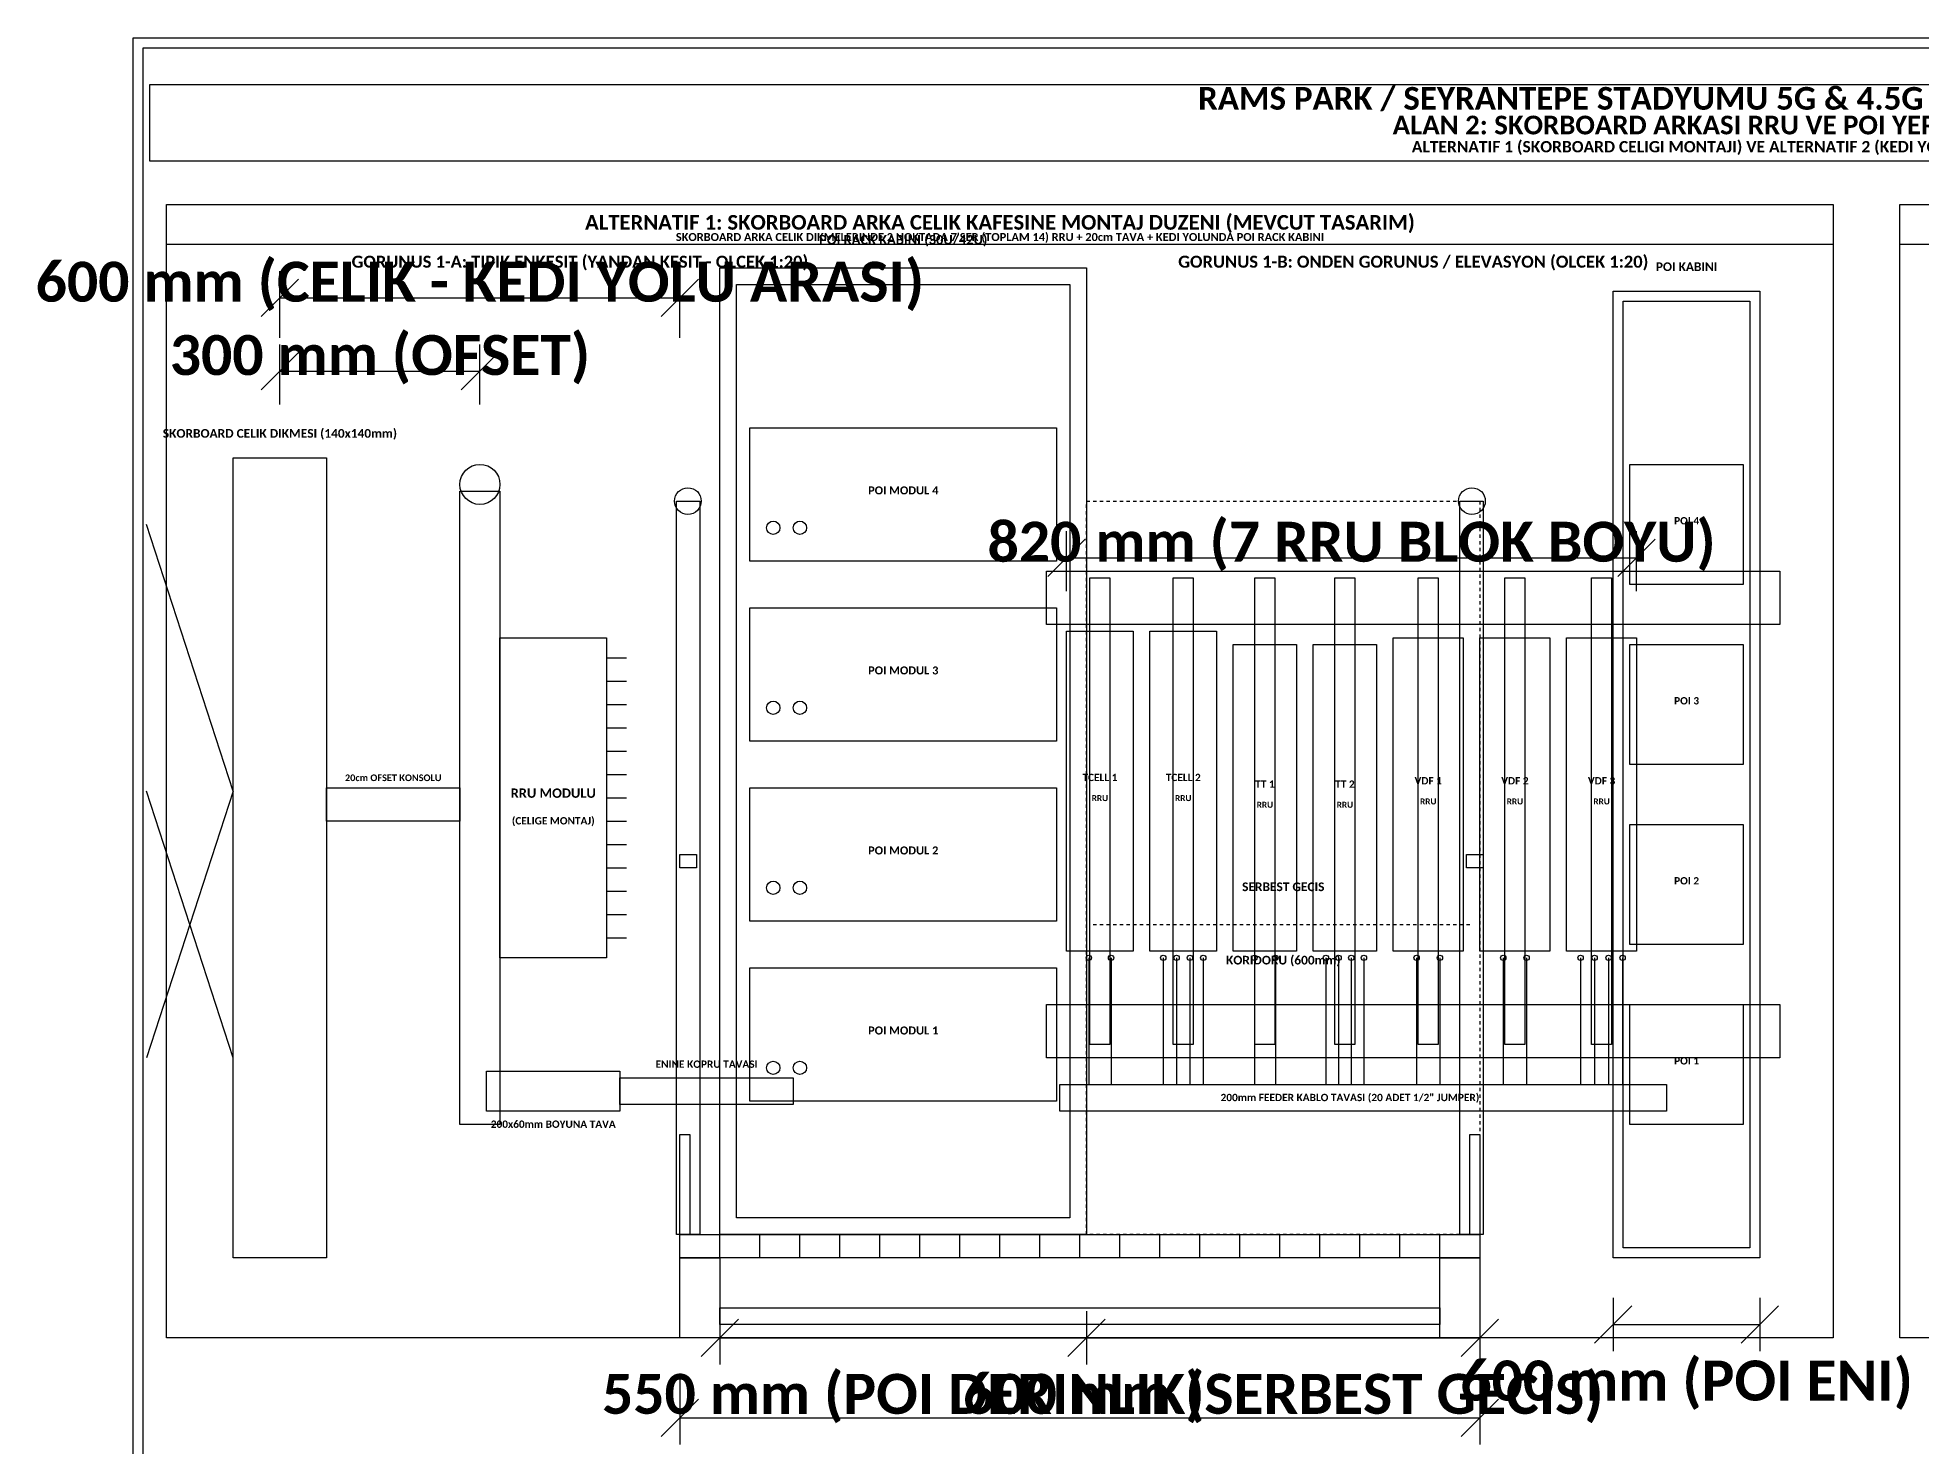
# Model space of a CAD drawing. Header units: millimetres. Extents: x -2743 to 2694, y -1100 to 3223.
# Drawn here: x -2743 to 82, y 1087 to 3200 of the extents above; entities that cross this region are included whole.
import ezdxf
from ezdxf.enums import TextEntityAlignment as Align

# ---------------------------------------------------------------- set-up
doc = ezdxf.new("R2010")
doc.units = ezdxf.units.MM
doc.linetypes.add('DASHED', pattern=[10, 5, -5])
for name, color, linetype in [('CELIK_KIRIS_KOLON', 9, 'CONTINUOUS'), ('EKP_POI_MODULLERI', 40, 'CONTINUOUS'), ('EKP_POI_TASIYICI_SASE', 30, 'CONTINUOUS'), ('EKP_TURK_TELEKOM_RRU', 4, 'CONTINUOUS'), ('EKP_TURKCELL_RRU', 5, 'CONTINUOUS'), ('EKP_VODAFONE_RRU', 1, 'CONTINUOUS'), ('KABLO_TAVALARI', 6, 'CONTINUOUS'), ('KORKULUK_KAPI', 4, 'CONTINUOUS'), ('METIN_BILGI', 7, 'CONTINUOUS'), ('MONTAJ_BORULARI', 2, 'CONTINUOUS'), ('OLCULER', 1, 'CONTINUOUS'), ('YURUYUS_KORIDORU', 3, 'DASHED'), ('ZEMIN_PLATFORM', 8, 'CONTINUOUS')]:
    doc.layers.add(name, color=color, linetype=linetype)
doc.styles.get("Standard").update_dxf_attribs({"font": 'calibrib.ttf'})

msp = doc.modelspace()

# ---------------------------------------------------------------- linework, layer by layer
at = {"layer": 'CELIK_KIRIS_KOLON'}
for p, q in [((-2450, 2070), (-2580, 2470)), ((-2450, 1670), (-2580, 2070)), ((-2450, 2070), (-2580, 1670))]:
    msp.add_line(p, q, dxfattribs=at)
for points in [[(-2450, 1370), (-2450, 2570), (-2310, 2570), (-2310, 1370)], [(-1230, 2320), (-1230, 2400), (-130, 2400), (-130, 2320)], [(-1230, 1670), (-1230, 1750), (-130, 1750), (-130, 1670)], [(-1780, 1250), (-1780, 1370), (-1720, 1370), (-1720, 1250)], [(-640, 1250), (-640, 1370), (-580, 1370), (-580, 1250)], [(-1720, 1270), (-1720, 1295), (-640, 1295), (-640, 1270)]]:
    msp.add_lwpolyline(points, close=True, dxfattribs=at)
at = {"layer": 'EKP_POI_MODULLERI'}
for points in [[(-1675, 2415), (-1675, 2615), (-1215, 2615), (-1215, 2415)], [(-355, 2380), (-355, 2560), (-185, 2560), (-185, 2380)], [(-1675, 2145), (-1675, 2345), (-1215, 2345), (-1215, 2145)], [(-355, 2110), (-355, 2290), (-185, 2290), (-185, 2110)], [(-1675, 1875), (-1675, 2075), (-1215, 2075), (-1215, 1875)], [(-355, 1840), (-355, 2020), (-185, 2020), (-185, 1840)], [(-1675, 1605), (-1675, 1805), (-1215, 1805), (-1215, 1605)], [(-355, 1570), (-355, 1750), (-185, 1750), (-185, 1570)]]:
    msp.add_lwpolyline(points, close=True, dxfattribs=at)
for centre in [(-1640, 2465), (-1600, 2465), (-1640, 2195), (-1600, 2195), (-1640, 1925), (-1600, 1925), (-1640, 1655), (-1600, 1655)]:
    msp.add_circle(centre, 10, dxfattribs=at)
at = {"layer": 'EKP_POI_TASIYICI_SASE'}
for points in [[(-1720, 1405), (-1720, 2855), (-1170, 2855), (-1170, 1405)], [(-1695, 1430), (-1695, 2830), (-1195, 2830), (-1195, 1430)], [(-380, 1370), (-380, 2820), (-160, 2820), (-160, 1370)], [(-365, 1385), (-365, 2805), (-175, 2805), (-175, 1385)]]:
    msp.add_lwpolyline(points, close=True, dxfattribs=at)
at = {"layer": 'EKP_TURK_TELEKOM_RRU'}
for points in [[(-950, 1830), (-950, 2290), (-855, 2290), (-855, 1830)], [(-830, 1830), (-830, 2290), (-735, 2290), (-735, 1830)]]:
    msp.add_lwpolyline(points, close=True, dxfattribs=at)
at = {"layer": 'EKP_TURKCELL_RRU'}
for p, q in [((-1890, 2270), (-1860, 2270)), ((-1890, 2235), (-1860, 2235)), ((-1890, 2200), (-1860, 2200)), ((-1890, 2165), (-1860, 2165)), ((-1890, 2130), (-1860, 2130)), ((-1890, 2095), (-1860, 2095)), ((-1890, 2060), (-1860, 2060)), ((-1890, 2025), (-1860, 2025)), ((-1890, 1990), (-1860, 1990)), ((-1890, 1955), (-1860, 1955)), ((-1890, 1920), (-1860, 1920)), ((-1890, 1885), (-1860, 1885)), ((-1890, 1850), (-1860, 1850))]:
    msp.add_line(p, q, dxfattribs=at)
for points in [[(-2050, 1820), (-2050, 2300), (-1890, 2300), (-1890, 1820)], [(-1200, 1830), (-1200, 2310), (-1100, 2310), (-1100, 1830)], [(-1075, 1830), (-1075, 2310), (-975, 2310), (-975, 1830)]]:
    msp.add_lwpolyline(points, close=True, dxfattribs=at)
at = {"layer": 'EKP_VODAFONE_RRU'}
for points in [[(-710, 1830), (-710, 2300), (-605, 2300), (-605, 1830)], [(-580, 1830), (-580, 2300), (-475, 2300), (-475, 1830)], [(-450, 1830), (-450, 2300), (-345, 2300), (-345, 1830)]]:
    msp.add_lwpolyline(points, close=True, dxfattribs=at)
at = {"layer": 'KABLO_TAVALARI'}
for p, q in [((-1166.7, 1820), (-1166.7, 1630)), ((-1133.3, 1820), (-1133.3, 1630)), ((-1055, 1820), (-1055, 1630)), ((-1035, 1820), (-1035, 1630)), ((-1015, 1820), (-1015, 1630)), ((-995, 1820), (-995, 1630)), ((-918.3, 1820), (-918.3, 1630)), ((-886.7, 1820), (-886.7, 1630)), ((-811, 1820), (-811, 1630)), ((-792, 1820), (-792, 1630)), ((-773, 1820), (-773, 1630)), ((-754, 1820), (-754, 1630)), ((-675, 1820), (-675, 1630)), ((-640, 1820), (-640, 1630)), ((-545, 1820), (-545, 1630)), ((-510, 1820), (-510, 1630)), ((-429, 1820), (-429, 1630)), ((-408, 1820), (-408, 1630)), ((-387, 1820), (-387, 1630)), ((-366, 1820), (-366, 1630))]:
    msp.add_line(p, q, dxfattribs=at)
for points in [[(-2070, 1590), (-2070, 1650), (-1870, 1650), (-1870, 1590)], [(-1870, 1600), (-1870, 1640), (-1610, 1640), (-1610, 1600)], [(-1210, 1590), (-1210, 1630), (-300, 1630), (-300, 1590)]]:
    msp.add_lwpolyline(points, close=True, dxfattribs=at)
for centre in [(-1166.7, 1820), (-1133.3, 1820), (-1055, 1820), (-1035, 1820), (-1015, 1820), (-995, 1820), (-918.3, 1820), (-886.7, 1820), (-811, 1820), (-792, 1820), (-773, 1820), (-754, 1820), (-675, 1820), (-640, 1820), (-545, 1820), (-510, 1820), (-429, 1820), (-408, 1820), (-387, 1820), (-366, 1820)]:
    msp.add_circle(centre, 4, dxfattribs=at)
at = {"layer": 'KORKULUK_KAPI'}
for points in [[(-1785, 1405), (-1785, 2505), (-1750, 2505), (-1750, 1405)], [(-610, 1405), (-610, 2505), (-575, 2505), (-575, 1405)], [(-1780, 1955), (-1780, 1975), (-1755, 1975), (-1755, 1955)], [(-600, 1955), (-600, 1975), (-575, 1975), (-575, 1955)], [(-1780, 1405), (-1780, 1555), (-1765, 1555), (-1765, 1405)], [(-595, 1405), (-595, 1555), (-580, 1555), (-580, 1405)]]:
    msp.add_lwpolyline(points, close=True, dxfattribs=at)
for centre in [(-1768, 2505), (-592, 2505)]:
    msp.add_circle(centre, 20, dxfattribs=at)
at = {"layer": 'METIN_BILGI'}
for points in [[(-2600, -1100), (-2600, 3200), (2600, 3200), (2600, -1100)], [(-2585, -1085), (-2585, 3185), (2585, 3185), (2585, -1085)], [(-2575, 3015), (-2575, 3130), (2575, 3130), (2575, 3015)], [(-2550, 1250), (-2550, 2950), (-50, 2950), (-50, 1250)], [(-2550, 2890), (-2550, 2950), (-50, 2950), (-50, 2890)], [(50, 1250), (50, 2950), (2550, 2950), (2550, 1250)], [(50, 2890), (50, 2950), (2550, 2950), (2550, 2890)]]:
    msp.add_lwpolyline(points, close=True, dxfattribs=at)
at = {"layer": 'MONTAJ_BORULARI'}
for points in [[(-2110, 1570), (-2110, 2520), (-2050, 2520), (-2050, 1570)], [(-1165, 1690), (-1165, 2390), (-1135, 2390), (-1135, 1690)], [(-1040, 1690), (-1040, 2390), (-1010, 2390), (-1010, 1690)], [(-917.5, 1690), (-917.5, 2390), (-887.5, 2390), (-887.5, 1690)], [(-797.5, 1690), (-797.5, 2390), (-767.5, 2390), (-767.5, 1690)], [(-672.5, 1690), (-672.5, 2390), (-642.5, 2390), (-642.5, 1690)], [(-542.5, 1690), (-542.5, 2390), (-512.5, 2390), (-512.5, 1690)], [(-412.5, 1690), (-412.5, 2390), (-382.5, 2390), (-382.5, 1690)], [(-2310, 2025), (-2310, 2075), (-2110, 2075), (-2110, 2025)]]:
    msp.add_lwpolyline(points, close=True, dxfattribs=at)
msp.add_circle((-2080, 2530), 30, dxfattribs=at)
at = {"layer": 'OLCULER'}
for p, q in [((-2408, 2782), (-2352, 2838)), ((-2380, 2750), (-2380, 2850)), ((-1808, 2782), (-1752, 2838)), ((-1780, 2750), (-1780, 2850)), ((-2380, 2810), (-1780, 2810)), ((-2408, 2672), (-2352, 2728)), ((-2380, 2650), (-2380, 2740)), ((-2108, 2672), (-2052, 2728)), ((-2080, 2650), (-2080, 2740)), ((-2380, 2700), (-2080, 2700)), ((-1200, 2370), (-1200, 2460)), ((-345, 2370), (-345, 2460)), ((-1228, 2392), (-1172, 2448)), ((-373, 2392), (-317, 2448)), ((-1200, 2420), (-345, 2420)), ((-380, 1310), (-380, 1230)), ((-160, 1310), (-160, 1230)), ((-1748, 1222), (-1692, 1278)), ((-1720, 1290), (-1720, 1210)), ((-1198, 1222), (-1142, 1278)), ((-1198, 1222), (-1142, 1278)), ((-1170, 1290), (-1170, 1210)), ((-1170, 1290), (-1170, 1210)), ((-608, 1222), (-552, 1278)), ((-580, 1290), (-580, 1210)), ((-408, 1242), (-352, 1298)), ((-188, 1242), (-132, 1298)), ((-1720, 1250), (-1170, 1250)), ((-1170, 1250), (-580, 1250)), ((-380, 1270), (-160, 1270)), ((-1780, 1190), (-1780, 1090)), ((-580, 1190), (-580, 1090)), ((-1808, 1102), (-1752, 1158)), ((-608, 1102), (-552, 1158)), ((-1780, 1130), (-580, 1130))]:
    msp.add_line(p, q, dxfattribs=at)
at = {"layer": 'YURUYUS_KORIDORU'}
msp.add_line((-1160, 1870), (-590, 1870), dxfattribs=at)
msp.add_lwpolyline([(-1170, 1405), (-1170, 2505), (-580, 2505), (-580, 1405)], close=True, dxfattribs=at)
at = {"layer": 'ZEMIN_PLATFORM'}
for p, q in [((-1720, 1370), (-1720, 1405)), ((-1660, 1370), (-1660, 1405)), ((-1600, 1370), (-1600, 1405)), ((-1540, 1370), (-1540, 1405)), ((-1480, 1370), (-1480, 1405)), ((-1420, 1370), (-1420, 1405)), ((-1360, 1370), (-1360, 1405)), ((-1300, 1370), (-1300, 1405)), ((-1240, 1370), (-1240, 1405)), ((-1180, 1370), (-1180, 1405)), ((-1120, 1370), (-1120, 1405)), ((-1060, 1370), (-1060, 1405)), ((-1000, 1370), (-1000, 1405)), ((-940, 1370), (-940, 1405)), ((-880, 1370), (-880, 1405)), ((-820, 1370), (-820, 1405)), ((-760, 1370), (-760, 1405)), ((-700, 1370), (-700, 1405)), ((-640, 1370), (-640, 1405))]:
    msp.add_line(p, q, dxfattribs=at)
msp.add_lwpolyline([(-1780, 1370), (-1780, 1405), (-580, 1405), (-580, 1370)], close=True, dxfattribs=at)

# ---------------------------------------------------------------- texts
at = {"layer": 'METIN_BILGI'}
for s, height, p in [('RAMS PARK / SEYRANTEPE STADYUMU 5G & 4.5G TELEKOMUNIKASYON KEDI YOLU SISTEMI', 34, (0, 3092)), ('ALAN 2: SKORBOARD ARKASI RRU VE POI YERLESIM KESITLERI (DETAY PAFTASI)', 28, (0, 3055)), ('ALTERNATIF 1 (SKORBOARD CELIGI MONTAJI) VE ALTERNATIF 2 (KEDI YOLU TABLALI MONTAJ) KARSILASTIRMALI ENKESITLERI', 17, (0, 3028)), ('ALTERNATIF 1: SKORBOARD ARKA CELIK KAFESINE MONTAJ DUZENI (MEVCUT TASARIM)', 22, (-1300, 2912)), ("SKORBOARD ARKA CELIK DIKMELERINDE 2 NOKTADA 7'SER (TOPLAM 14) RRU + 20cm TAVA + KEDI YOLUNDA POI RACK KABINI", 12, (-1300, 2895)), ('POI RACK KABINI (30U/42U)', 14, (-1445, 2890)), ('GORUNUS 1-A: TIPIK ENKESIT (YANDAN KESIT - OLCEK 1:20)', 18, (-1930, 2855)), ('GORUNUS 1-B: ONDEN GORUNUS / ELEVASYON (OLCEK 1:20)', 18, (-680, 2855)), ('POI KABINI', 13, (-270, 2850)), ('SKORBOARD CELIK DIKMESI (140x140mm)', 13, (-2380, 2600)), ('POI MODUL 4', 12, (-1445, 2515)), ('POI 4', 11, (-270, 2470)), ('POI MODUL 3', 12, (-1445, 2245)), ('POI 3', 11, (-270, 2200)), ('20cm OFSET KONSOLU', 10, (-2210, 2085)), ('TCELL 1', 11, (-1150, 2085)), ('TCELL 2', 11, (-1025, 2085)), ('VDF 1', 11, (-657.5, 2080)), ('VDF 2', 11, (-527.5, 2080)), ('VDF 3', 11, (-397.5, 2080)), ('RRU MODULU', 14, (-1970, 2060)), ('RRU', 9, (-1150, 2055)), ('RRU', 9, (-1025, 2055)), ('TT 1', 11, (-902.5, 2075)), ('TT 2', 11, (-782.5, 2075)), ('RRU', 9, (-902.5, 2045)), ('RRU', 9, (-782.5, 2045)), ('RRU', 9, (-657.5, 2050)), ('RRU', 9, (-527.5, 2050)), ('RRU', 9, (-397.5, 2050)), ('(CELIGE MONTAJ)', 11, (-1970, 2020)), ('POI MODUL 2', 12, (-1445, 1975)), ('POI 2', 11, (-270, 1930)), ('POI MODUL 1', 12, (-1445, 1705)), ('POI 1', 11, (-270, 1660)), ('ENINE KOPRU TAVASI', 11, (-1740, 1655)), ('200mm FEEDER KABLO TAVASI (20 ADET 1/2" JUMPER)', 11, (-775, 1605)), ('200x60mm BOYUNA TAVA', 11, (-1970, 1565))]:
    msp.add_text(s, height=height, dxfattribs=at).set_placement(p, align=Align.CENTER)
at = {"layer": 'OLCULER'}
for s, p in [('600 mm (CELIK - KEDI YOLU ARASI)', (-2080, 2834)), ('300 mm (OFSET)', (-2230, 2724)), ('820 mm (7 RRU BLOK BOYU)', (-772.5, 2444)), ('600 mm (POI ENI)', (-270, 1186)), ('550 mm (POI DERINLIK)', (-1445, 1166)), ('600 mm (SERBEST GECIS)', (-875, 1166))]:
    msp.add_text(s, height=60, dxfattribs=at).set_placement(p, align=Align.MIDDLE_CENTER)
at = {"layer": 'YURUYUS_KORIDORU'}
for s, p in [('SERBEST GECIS', (-875, 1920)), ('KORIDORU (600mm)', (-875, 1810))]:
    msp.add_text(s, height=13, dxfattribs=at).set_placement(p, align=Align.CENTER)

doc.saveas('drawing.dxf')
